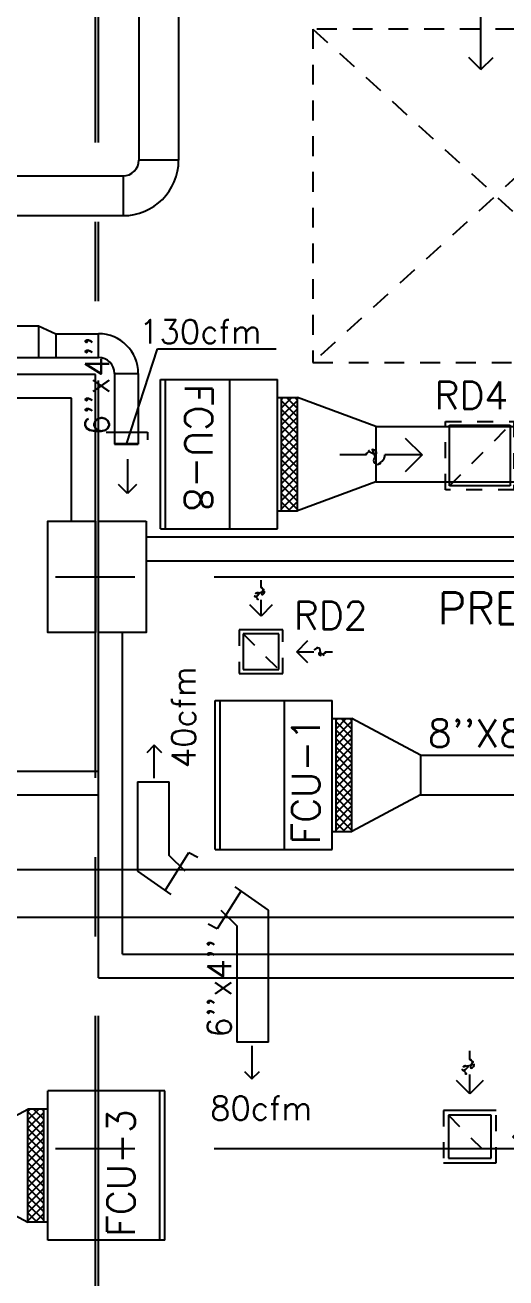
# Model space of a CAD drawing. Extents: x 417866230.2 to 417866327.8, y 43498045.5 to 43498135.4.
# Drawn here: x 417866273.75 to 417866276.78, y 43498073.09 to 43498080.98 of the extents above; entities that cross this region are included whole.
import ezdxf
from ezdxf.enums import TextEntityAlignment as Align

# ---------------------------------------------------------------- set-up
doc = ezdxf.new("R2010")
doc.units = 0
doc.header["$MEASUREMENT"] = 0
for name, pattern in [('CENTERX2', [4, 2.5, -0.5, 0.5, -0.5]), ('HIDDEN', [0.375, 0.25, -0.125]), ('HIDDEN2', [0.1875, 0.125, -0.0625])]:
    doc.linetypes.add(name, pattern=pattern)
doc.layers.get('0').update_dxf_attribs({"linetype": 'CONTINUOUS'})
for name, color, linetype in [('AXES', 11, 'CENTERX2'), ('COL', 9, 'CONTINUOUS'), ('DUCT', 6, 'CONTINUOUS'), ('FCU', 6, 'CONTINUOUS'), ('HAT', 12, 'CONTINUOUS'), ('HIDDEN', 9, 'HIDDEN2'), ('M-EGU.', 2, 'CONTINUOUS'), ('RM-NAME', 9, 'CONTINUOUS'), ('SCD', 2, 'CONTINUOUS'), ('WALL', 4, 'CONTINUOUS')]:
    doc.layers.add(name, color=color, linetype=linetype)
doc.styles.add('ROMANS', font='ROMANS.shx', dxfattribs={"width": 0.6})

# ---------------------------------------------------------------- blocks, each defined once
blk = doc.blocks.new('RM1')
at = {"layer": 'RM-NAME', "style": 'ROMANS'}
for tag, p in [('ROOMNAME1', (0, 323.8)), ('ROOMNAME2', (0, 0))]:
    blk.add_attdef(tag, text='', height=200, dxfattribs=at).set_placement(p, align=Align.MIDDLE)
blk = doc.blocks.new('C11')
at = {"layer": 'HAT'}
h = blk.add_hatch(dxfattribs=at)
h.set_pattern_fill('ANSI31', color=256, scale=300, style=0)
h.set_pattern_definition([(45, (-383765.23, -62181), (-26.5165043, 26.5165043), [])])
h.paths.add_polyline_path([(-20, 350), (-20, 700), (-320, 700), (-320, 350)])
h.paths.add_polyline_path([(-320, 0), (-20, 0), (-20, 350), (-320, 350)])
h = blk.add_hatch(dxfattribs=at)
h.set_pattern_fill('ANSI31', color=256, scale=300, style=0)
h.set_pattern_definition([(45, (-383445.23, -62181), (-26.5165043, 26.5165043), [])])
h.paths.add_polyline_path([(300, 350), (300, 700), (0, 700), (0, 350)])
h.paths.add_polyline_path([(0, 0), (300, 0), (300, 350), (0, 350)])
at = {"layer": 'COL'}
for points in [[(-20, 700), (-20, 0), (-320, 0), (-320, 700)], [(300, 700), (300, 0), (0, 0), (0, 700)]]:
    blk.add_lwpolyline(points, close=True, dxfattribs=at)
blk = doc.blocks.new('*X118')
at = {"color": 0}
for p, q in [((23911.7, -1650.2), (23966, -1595.9)), ((23911.7, -1597.2), (23912.9, -1595.9)), ((23969.8, -1695.9), (23911.7, -1637.8)), ((23919, -1695.9), (24019, -1595.9)), ((24022.8, -1695.9), (23922.8, -1595.9)), ((23972, -1695.9), (24072, -1595.9)), ((24075.9, -1695.9), (23975.9, -1595.9)), ((24025.1, -1695.9), (24125.1, -1595.9)), ((24128.9, -1695.9), (24028.9, -1595.9)), ((24078.1, -1695.9), (24178.1, -1595.9)), ((24181.9, -1695.9), (24081.9, -1595.9)), ((24131.1, -1695.9), (24231.1, -1595.9)), ((24235, -1695.9), (24135, -1595.9)), ((24184.2, -1695.9), (24284.2, -1595.9)), ((24288, -1695.9), (24188, -1595.9)), ((24237.2, -1695.9), (24337.2, -1595.9)), ((24341, -1695.9), (24241, -1595.9)), ((24290.2, -1695.9), (24390.2, -1595.9)), ((24394.1, -1695.9), (24294.1, -1595.9)), ((24343.3, -1695.9), (24443.3, -1595.9)), ((24447.1, -1695.9), (24347.1, -1595.9)), ((24396.3, -1695.9), (24496.3, -1595.9)), ((24500.1, -1695.9), (24400.1, -1595.9)), ((24449.3, -1695.9), (24549.3, -1595.9)), ((24553.2, -1695.9), (24453.2, -1595.9)), ((24502.4, -1695.9), (24602.4, -1595.9)), ((24606.2, -1695.9), (24506.2, -1595.9)), ((24555.4, -1695.9), (24623.7, -1627.6)), ((24623.7, -1660.4), (24559.2, -1595.9)), ((24623.7, -1607.4), (24612.3, -1595.9)), ((23916.8, -1695.9), (23911.7, -1690.9)), ((24608.4, -1695.9), (24623.7, -1680.7))]:
    blk.add_line(p, q, dxfattribs=at)
blk = doc.blocks.new('9RCD')
at = {"color": 2}
blk.add_line((0, 407), (0, 450), dxfattribs=at)
at = {"layer": 'M-EGU.'}
for p, q in [((0, 225), (0, 331.9)), ((0, 225), (-70.7, 295.7)), ((70.7, 295.7), (0, 225)), ((-295.7, 70.7), (-225, 0)), ((112.5, 112.5), (-112.5, 112.5)), ((-112.5, 112.5), (-112.5, -112.5)), ((112.5, -112.5), (112.5, 112.5)), ((-225, 0), (-326.1, 0)), ((-225, 0), (-295.7, -70.7)), ((-112.5, -112.5), (112.5, -112.5))]:
    blk.add_line(p, q, dxfattribs=at)
at = {"layer": 'M-EGU.', "linetype": 'HIDDEN'}
for p, q in [((137.5, 137.5), (-137.5, 137.5)), ((-137.5, 137.5), (-137.5, -137.5)), ((137.5, -137.5), (137.5, 137.5)), ((-112.5, -112.5), (112.5, 112.5)), ((-137.5, -137.5), (137.5, -137.5))]:
    blk.add_line(p, q, dxfattribs=at)
at = {"layer": 'M-EGU.', "color": 2}
blk.add_line((-405.7, 0), (-450, 0), dxfattribs=at)
blk.add_lwpolyline([(0, 407, -0.187862), (18.4, 395.6, -0.202645), (23.4, 376.1, -0.616915), (-1.7, 368, 0.668708), (-25.3, 358.4, 0.194285), (-18.2, 340.4, 0.186051), (0, 331.9)], format="xyb", dxfattribs=at)
at = {"layer": 'M-EGU.'}
blk.add_lwpolyline([(-405.7, 0, -0.1324), (-394.5, 16.1, -0.15664), (-379.1, 22.4, -0.736612), (-366.5, -9, 0.774232), (-352.6, -39.4, 0.203349), (-331.5, -25.7, 0.193808), (-326.1, 0)], format="xyb", dxfattribs=at)
blk = doc.blocks.new('15RCD')
at = {"layer": 'M-EGU.', "linetype": 'HIDDEN'}
for p, q in [((-215.5, -215.5), (-215.5, 215.5)), ((-215.5, 215.5), (215.5, 215.5)), ((-190.5, -190.5), (190.5, 190.5)), ((215.5, 215.5), (215.5, -215.5)), ((215.5, -215.5), (-215.5, -215.5))]:
    blk.add_line(p, q, dxfattribs=at)
at = {"layer": 'M-EGU.'}
for p, q in [((-190.5, -190.5), (-190.5, 190.5)), ((-190.5, 190.5), (190.5, 190.5)), ((190.5, 190.5), (190.5, -190.5)), ((-468.7, 110.1), (-362.7, 4)), ((-717.7, 4), (-880.4, 4)), ((-362.7, 4), (-598.2, 4)), ((-362.7, 4), (-468.7, -102)), ((190.5, -190.5), (-190.5, -190.5))]:
    blk.add_line(p, q, dxfattribs=at)
blk.add_lwpolyline([(-717.7, 4, -0.1324), (-701, 28.2, -0.15664), (-677.9, 37.7, -0.736612), (-658.9, -9.5, 0.774232), (-638, -55.2, 0.203349), (-606.4, -34.6, 0.193808), (-598.2, 4)], format="xyb", dxfattribs=at)

msp = doc.modelspace()

# ---------------------------------------------------------------- linework, layer by layer
at = {"layer": 'AXES'}
for p, q in [((417866274.1969, 43498056.2378), (417866274.1969, 43498134.3745)), ((417866274.2169, 43498056.2378), (417866274.2169, 43498134.3745)), ((417866230.9454, 43498077.5021), (417866300.0369, 43498077.5021)), ((417866230.9454, 43498073.9021), (417866300.0369, 43498073.9021))]:
    msp.add_line(p, q, dxfattribs=at)
at = {"layer": 'DUCT'}
for p, q in [((417866274.4713, 43498081.3418), (417866274.4713, 43498080.1271)), ((417866274.7213, 43498081.3418), (417866274.7213, 43498080.1271)), ((417866274.7213, 43498080.1271), (417866274.4713, 43498080.1271)), ((417866265.6214, 43498080.0271), (417866274.3713, 43498080.0271)), ((417866274.3713, 43498080.0271), (417866274.3713, 43498079.7771)), ((417866265.6214, 43498079.7771), (417866274.3713, 43498079.7771)), ((417866268.8852, 43498079.0833), (417866273.8381, 43498079.0833)), ((417866273.8381, 43498079.0833), (417866273.9486, 43498079.0333)), ((417866273.8381, 43498079.0833), (417866273.8381, 43498078.8833)), ((417866273.9486, 43498079.0333), (417866273.9486, 43498078.8833)), ((417866273.9486, 43498079.0333), (417866274.2171, 43498079.0333)), ((417866274.2171, 43498078.8833), (417866274.2171, 43498079.0333)), ((417866268.7654, 43498078.8833), (417866274.2171, 43498078.8833)), ((417866274.3171, 43498078.7833), (417866274.4671, 43498078.7833)), ((417866274.3171, 43498078.7833), (417866274.3171, 43498078.3388)), ((417866274.4671, 43498078.7833), (417866274.4671, 43498078.3388)), ((417866275.9617, 43498078.4501), (417866275.4685, 43498078.6311)), ((417866275.9617, 43498078.4501), (417866281.9256, 43498078.4501)), ((417866275.9617, 43498078.4501), (417866275.9617, 43498078.1001)), ((417866274.2657, 43498078.4125), (417866274.5261, 43498078.4125)), ((417866274.5261, 43498078.4125), (417866274.5261, 43498078.3661)), ((417866274.3171, 43498078.3422), (417866274.4671, 43498078.3422)), ((417866274.3171, 43498078.3388), (417866274.4671, 43498078.3388)), ((417866275.9617, 43498078.1001), (417866275.4685, 43498077.9191)), ((417866275.9617, 43498078.1001), (417866281.9256, 43498078.1001)), ((417866276.2445, 43498076.3797), (417866275.8124, 43498076.6107)), ((417866276.2445, 43498076.3797), (417866276.9824, 43498076.3797)), ((417866276.2445, 43498076.3797), (417866276.2445, 43498076.1297)), ((417866274.4626, 43498076.2106), (417866274.6626, 43498076.2106)), ((417866274.4626, 43498076.2106), (417866274.4626, 43498075.6485)), ((417866274.6626, 43498075.7485), (417866274.6626, 43498076.2106)), ((417866276.2445, 43498076.1297), (417866275.8124, 43498075.8987)), ((417866276.2445, 43498076.1297), (417866276.9824, 43498076.1297)), ((417866274.6357, 43498075.5272), (417866274.7859, 43498075.7666)), ((417866274.7859, 43498075.7666), (417866274.8423, 43498075.7378)), ((417866274.7626, 43498075.6485), (417866274.6626, 43498075.7485)), ((417866268.925, 43498075.6597), (417866277.1999, 43498075.6597)), ((417866274.4626, 43498075.6485), (417866274.6725, 43498075.5015)), ((417866275.2876, 43498075.4044), (417866275.0777, 43498075.5514)), ((417866275.1145, 43498075.5257), (417866274.9643, 43498075.2863)), ((417866274.9876, 43498075.4044), (417866275.0876, 43498075.3044)), ((417866275.2876, 43498074.5722), (417866275.2876, 43498075.4044)), ((417866268.7654, 43498075.3597), (417866277.1999, 43498075.3597)), ((417866274.9643, 43498075.2863), (417866274.9079, 43498075.3151)), ((417866275.0876, 43498075.3044), (417866275.0876, 43498074.5722)), ((417866274.9643, 43498075.2863), (417866274.9643, 43498075.2863)), ((417866275.2876, 43498074.5722), (417866275.0876, 43498074.5722)), ((417866273.3398, 43498073.9203), (417866273.7719, 43498074.1513)), ((417866273.3398, 43498073.6703), (417866273.7719, 43498073.4393))]:
    msp.add_line(p, q, dxfattribs=at)
for centre, radius, start, end in [((417866274.3713, 43498080.1271), 0.35, 270, 0), ((417866274.3713, 43498080.1271), 0.1, 270, 0), ((417866274.2171, 43498078.7833), 0.25, 0, 90), ((417866274.2171, 43498078.7833), 0.1, 0, 90)]:
    msp.add_arc(centre, radius, start, end, dxfattribs=at)
at = {"layer": 'FCU', "color": 6}
for p, q in [((417866274.6065, 43498077.8051), (417866274.6065, 43498078.7451)), ((417866274.6065, 43498078.7451), (417866275.3435, 43498078.7451)), ((417866275.0435, 43498077.8051), (417866275.0435, 43498078.7451)), ((417866275.3435, 43498077.8051), (417866275.3435, 43498078.7451)), ((417866274.6065, 43498077.8051), (417866275.3435, 43498077.8051)), ((417866274.9504, 43498075.7847), (417866274.9504, 43498076.7247)), ((417866274.9504, 43498076.7247), (417866275.6874, 43498076.7247)), ((417866275.3874, 43498075.7847), (417866275.3874, 43498076.7247)), ((417866275.6874, 43498075.7847), (417866275.6874, 43498076.7247)), ((417866274.9504, 43498075.7847), (417866275.6874, 43498075.7847)), ((417866273.8969, 43498073.3253), (417866273.8969, 43498074.2653)), ((417866274.6339, 43498074.2653), (417866273.8969, 43498074.2653)), ((417866274.1969, 43498073.3253), (417866274.1969, 43498074.2653)), ((417866274.6339, 43498073.3253), (417866274.6339, 43498074.2653)), ((417866274.6339, 43498073.3253), (417866273.8969, 43498073.3253))]:
    msp.add_line(p, q, dxfattribs=at)
at = {"layer": 'FCU', "color": 3}
for p, q in [((417866274.6385, 43498077.8051), (417866274.6385, 43498078.7451)), ((417866275.3435, 43498078.6311), (417866275.4685, 43498078.6311)), ((417866275.3685, 43498077.9191), (417866275.3685, 43498078.6311)), ((417866275.4685, 43498077.9191), (417866275.4685, 43498078.6311)), ((417866275.3435, 43498077.9191), (417866275.4685, 43498077.9191)), ((417866274.9824, 43498075.7847), (417866274.9824, 43498076.7247)), ((417866275.6874, 43498076.6107), (417866275.8124, 43498076.6107)), ((417866275.7124, 43498075.8987), (417866275.7124, 43498076.6107)), ((417866275.8124, 43498075.8987), (417866275.8124, 43498076.6107)), ((417866275.6874, 43498075.8987), (417866275.8124, 43498075.8987)), ((417866274.6019, 43498073.3253), (417866274.6019, 43498074.2653)), ((417866273.8969, 43498074.1513), (417866273.7719, 43498074.1513)), ((417866273.7719, 43498073.4393), (417866273.7719, 43498074.1513)), ((417866273.8719, 43498073.4393), (417866273.8719, 43498074.1513)), ((417866273.8969, 43498073.4393), (417866273.7719, 43498073.4393))]:
    msp.add_line(p, q, dxfattribs=at)
at = {"layer": 'HIDDEN'}
for p, q in [((417866282.4669, 43498080.9521), (417866275.5669, 43498080.9521)), ((417866275.5669, 43498080.9521), (417866275.5669, 43498078.8521)), ((417866277.8669, 43498080.9521), (417866275.5669, 43498078.8521)), ((417866275.5669, 43498080.9521), (417866277.8669, 43498078.8521)), ((417866275.5669, 43498078.8521), (417866282.4669, 43498078.8521))]:
    msp.add_line(p, q, dxfattribs=at)
at = {"layer": 'M-EGU.'}
for p, q in [((417866276.624, 43498080.6969), (417866276.624, 43498081.2454)), ((417866276.624, 43498080.6969), (417866276.5476, 43498080.7733)), ((417866276.624, 43498080.6969), (417866276.7004, 43498080.7733)), ((417866274.3993, 43498078.2442), (417866274.3993, 43498078.0264)), ((417866274.3993, 43498078.0264), (417866274.3427, 43498078.083)), ((417866274.4558, 43498078.083), (417866274.3993, 43498078.0264)), ((417866274.5675, 43498076.4416), (417866274.5204, 43498076.3945)), ((417866274.6147, 43498076.3945), (417866274.5675, 43498076.4416)), ((417866274.5675, 43498076.2342), (417866274.5675, 43498076.4416)), ((417866275.1827, 43498074.5486), (417866275.1827, 43498074.3412)), ((417866275.1355, 43498074.3883), (417866275.1827, 43498074.3412)), ((417866275.1827, 43498074.3412), (417866275.2298, 43498074.3883))]:
    msp.add_line(p, q, dxfattribs=at)
at = {"layer": 'SCD', "color": 4}
for p, q in [((417866274.3921, 43498078.3388), (417866274.5873, 43498078.9377)), ((417866274.5873, 43498078.9377), (417866275.3343, 43498078.9377))]:
    msp.add_line(p, q, dxfattribs=at)
at = {"layer": 'WALL'}
for p, q in [((417866274.1969, 43498078.7771), (417866269.3219, 43498078.7771)), ((417866274.1969, 43498077.7521), (417866274.1969, 43498078.7771)), ((417866274.0469, 43498078.6271), (417866269.4719, 43498078.6271)), ((417866274.0469, 43498077.8521), (417866274.0469, 43498078.6271)), ((417866283.5169, 43498077.7521), (417866274.5169, 43498077.7521)), ((417866278.7669, 43498077.6021), (417866274.5169, 43498077.6021)), ((417866274.2169, 43498074.9771), (417866274.2169, 43498077.2521)), ((417866274.3669, 43498075.1271), (417866274.3669, 43498077.1521)), ((417866274.2169, 43498076.2771), (417866269.3219, 43498076.2771)), ((417866274.2169, 43498076.1271), (417866269.4719, 43498076.1271)), ((417866274.3669, 43498075.1271), (417866277.6669, 43498075.1271)), ((417866274.2169, 43498074.9771), (417866277.6669, 43498074.9771))]:
    msp.add_line(p, q, dxfattribs=at)

# ---------------------------------------------------------------- block references
at = {"layer": 'FCU', "color": 11, "xscale": 0.001, "yscale": 0.001, "zscale": 0.001, "rotation": 90}
msp.add_blockref('*X118', (417866273.7726, 43498054.0074), dxfattribs=at)
at = {"layer": 'FCU', "color": 11, "extrusion": (0, 0, -1), "yscale": 0.001, "zscale": -0.001}
for p, xscale, rotation in [((-417866274.1165, 43498051.987), -0.001, 269.9999999972404), ((-417866275.4678, 43498049.5276), 0.001, 90)]:
    msp.add_blockref('*X118', p, dxfattribs=dict(at, xscale=xscale, rotation=rotation))
at = {"layer": 'HAT', "xscale": 0.001000000047497451, "yscale": 0.0009999999892897904, "zscale": 0.001}
msp.add_blockref('C11', (417866274.2169, 43498077.1521), dxfattribs=at)
at = {"layer": 'HAT'}
ref = msp.add_blockref('RM1', (417866277.2392, 43498076.9805), dxfattribs=dict(at, xscale=0.001000000047497451, yscale=0.0009999999892897904, zscale=0.001))
ref.add_attrib('ROOMNAME2', 'AREA', dxfattribs={"layer": 'RM-NAME', "height": 0.2, "style": 'ROMANS'}).set_placement((417866277.2392, 43498076.9805), align=Align.MIDDLE)
ref.add_attrib('ROOMNAME1', 'PREPARATION', dxfattribs={"layer": 'RM-NAME', "height": 0.2, "style": 'ROMANS'}).set_placement((417866277.2392, 43498077.3043), align=Align.MIDDLE)
at = {"layer": 'M-EGU.', "xscale": 0.001, "yscale": 0.001, "zscale": 0.001}
msp.add_blockref('15RCD', (417866276.6168, 43498078.2662), dxfattribs=at)
at = {"layer": 'M-EGU.', "rotation": 270}
for p, xscale, yscale, zscale in [((417866275.2398, 43498077.0307), 0.001, 0.001, 0.001), ((417866276.5544, 43498073.9771), 0.0012, 0.0012, 0.0012)]:
    msp.add_blockref('9RCD', p, dxfattribs=dict(at, xscale=xscale, yscale=yscale, zscale=zscale))

# ---------------------------------------------------------------- texts
at = {"layer": 'SCD', "style": 'ROMANS'}
for s, height, p in [('130cfm', 0.15, (417866274.4719, 43498078.9718)), ('RD4', 0.175, (417866276.3306, 43498078.5575)), ('RD2', 0.175, (417866275.4455, 43498077.1719)), ('80cfm', 0.15, (417866274.9188, 43498074.0814))]:
    msp.add_text(s, height=height, dxfattribs=at).set_placement(p)
for s, height, rotation, p in [("6''x4''", 0.15, 90, (417866274.2831, 43498078.3941)), ('FCU-8', 0.175, 270, (417866274.7594, 43498078.7156)), ('40cfm', 0.15, 90, (417866274.8281, 43498076.2966)), ('FCU-1', 0.175, 90, (417866275.6096, 43498075.8183)), ("8''X8''", 0.175, 0, (417866276.2895, 43498076.4301)), ("6''x4''", 0.15, 90, (417866275.0522, 43498074.6002)), ('FCU-3', 0.175, 90, (417866274.4458, 43498073.3479))]:
    msp.add_text(s, height=height, rotation=rotation, dxfattribs=at).set_placement(p)

doc.saveas('drawing.dxf')
